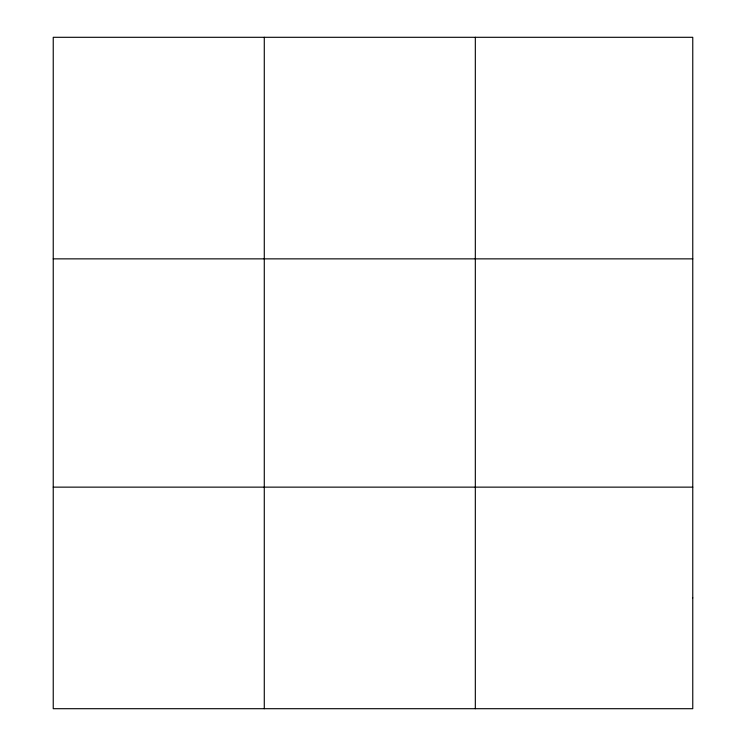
<?xml version="1.0" encoding="UTF-8"?>
<svg xmlns="http://www.w3.org/2000/svg" width="746" height="746" viewBox="0 0 746 746"><rect width="100%" height="100%" fill="white"/><g stroke="black" fill="none" stroke-linecap="round" stroke-linejoin="round"><path stroke-width="1.12" d="M264.28 708.7L264.28 37.3M475.323 708.7L475.323 37.3M53.236 258.862L692.764 258.862M53.236 487.138L692.764 487.138M692.764 597.919L692.764 708.7L53.236 708.7L53.236 37.3L692.764 37.3L692.764 597.919"/></g></svg>
